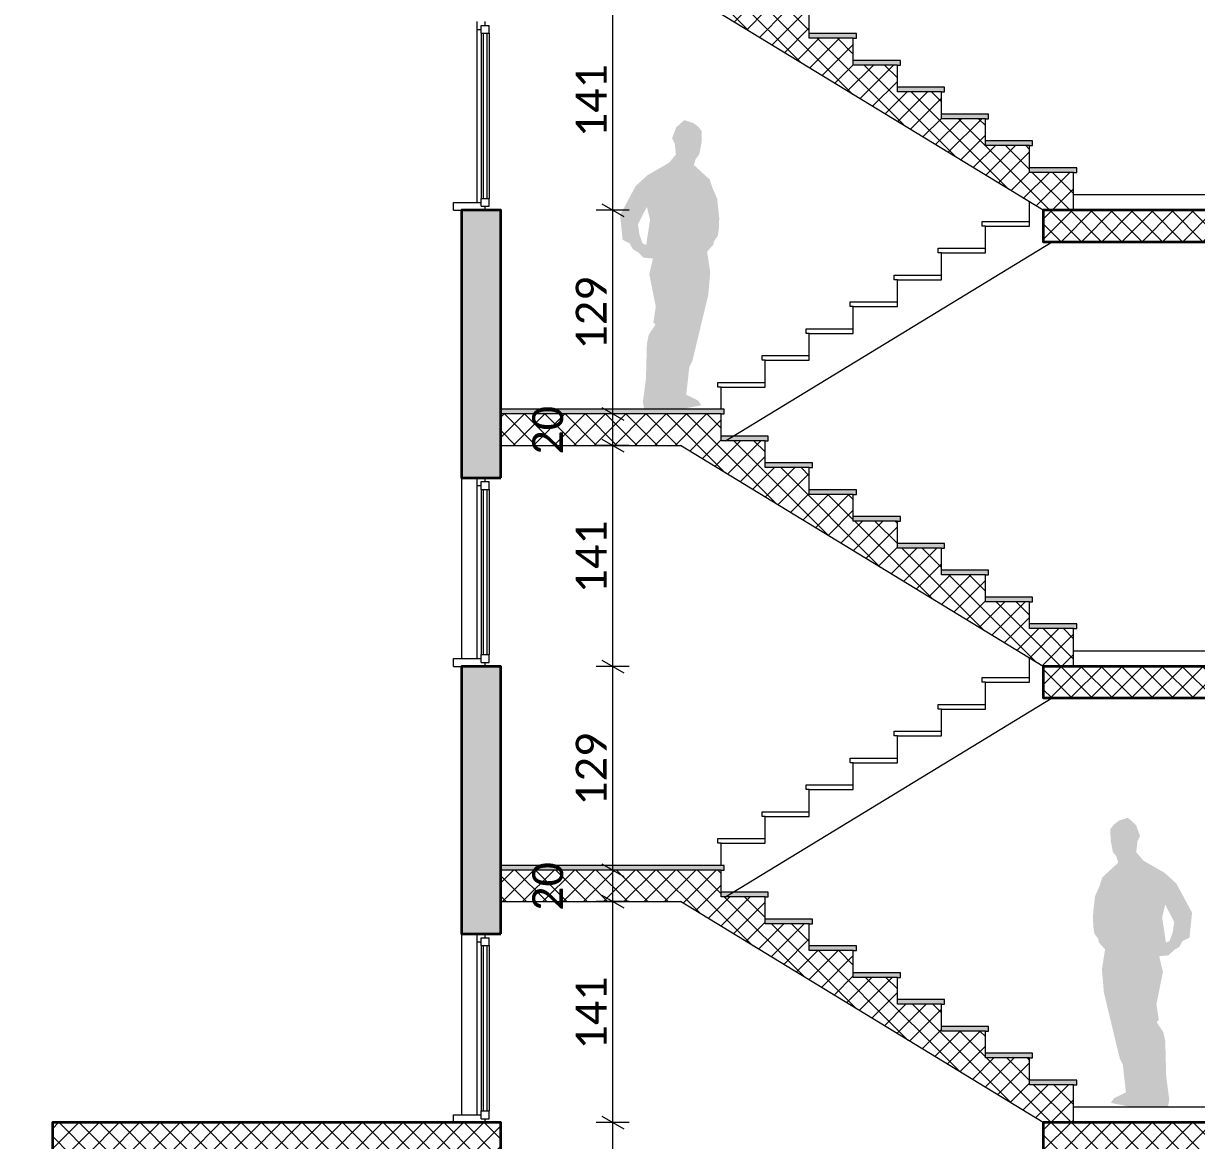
# Model space of a CAD drawing. Header units: millimetres. Extents: x -310 to 171125, y -3027 to 55843.
# Drawn here: x 117401 to 124857, y 11982 to 19083 of the extents above; entities that cross this region are included whole.
import ezdxf

# ---------------------------------------------------------------- set-up
doc = ezdxf.new("R2010")
doc.units = ezdxf.units.MM
doc.header["$MEASUREMENT"] = 0
doc.set_wipeout_variables(frame=1)
doc.linetypes.add('Wipeout_Contour', pattern=[1000, 0, -1000])
doc.layers.add('Dimensioning - General', color=7, linetype='Continuous')
doc.layers.add('Structural - Bearing', color=7, linetype='Continuous')
for name, color, linetype, lineweight, true_color in [('Dimensioning - General_Pen_No__61', 7, 'Continuous', 20, 0x6a6a6a), ('Dimensioning - General_Pen_No__88', 7, 'Continuous', 20, 0xfd4435), ('Structural - Bearing_Pen_No__61', 7, 'Continuous', 20, 0x6a6a6a), ('Structural - Bearing_Pen_No__82', 7, 'Continuous', 20, 0xaaaaaa)]:
    doc.layers.add(name, color=color, linetype=linetype, lineweight=lineweight, true_color=true_color)
for name, color, linetype, lineweight in [('Structural - Bearing_Pen_No__1', 7, 'Continuous', 13), ('Structural - Bearing_Pen_No__101', 252, 'Continuous', 13), ('Structural - Bearing_Pen_No__7', 7, 'Continuous', 35), ('Zhavori_Pen_No__101', 252, 'Continuous', 13)]:
    doc.layers.add(name, color=color, linetype=linetype, lineweight=lineweight)
doc.layers.get('0').off()
doc.styles.add('GENERATED_STYLE_6', font='calibril.ttf')
doc.dimstyles.new('GENERATED_STYLE__1', dxfattribs={"dimtxt": 195.999997, "dimasz": 106.4, "dimexe": 0.18, "dimexo": 0.0625, "dimgap": 0.09, "dimtad": 1, "dimdec": 0, "dimlfac": 0.1, "dimzin": 0, "dimdsep": 46, "dimtxsty": 'GENERATED_STYLE_6', "dimblk": 'ARROWHEAD_2', "dimblk1": 'ARROWHEAD_2', "dimblk2": 'ARROWHEAD_2', "dimcen": 0.09, "dimse1": 1, "dimse2": 1, "dimclrd": 256, "dimclre": 256, "dimclrt": 256, "dimadec": 0, "dimazin": 0, "dimtfac": 1, "dimtdec": 4, "dimtmove": 0, "dimatfit": 3, "dimfxl": 1, "dimtolj": 1, "dimtzin": 0, "dimarcsym": 0})
pattern_1 = [(45, (0, 0), (-64.346715, 64.346715), []), (135, (0, 0), (64.346715, 64.346715), [])]

# ---------------------------------------------------------------- blocks, each defined once
blk = doc.blocks.new('*D15')
at = {"layer": 'Dimensioning - General_Pen_No__61', "color": 251, "linetype": 'Continuous', "lineweight": 20, "true_color": 0x6a6a6a, "transparency": 16777216}
for p, q in [((121146.5, 10265.3), (121146.5, 12095.6)), ((121076.5, 10305.7), (121216.5, 10224.9)), ((121251.5, 10265.3), (121041.5, 10265.3)), ((121146.5, 10065.3), (121146.5, 10265.3)), ((121251.5, 10065.3), (121041.5, 10065.3)), ((121076.5, 10105.7), (121216.5, 10024.9)), ((121146.5, 8295.6), (121146.5, 10065.3))]:
    blk.add_line(p, q, dxfattribs=at)
blk = doc.blocks.new('ARROWHEAD_2')
at = {"color": 0, "linetype": 'Continuous', "lineweight": 0}
for p, q in [((0, 0), (-1, 0)), ((-0.378, -0.655), (0.378, 0.655))]:
    blk.add_line(p, q, dxfattribs=at)
blk = doc.blocks.new('*D16')
at = {"layer": 'Dimensioning - General_Pen_No__61', "color": 251, "linetype": 'Continuous', "lineweight": 20, "true_color": 0x6a6a6a, "transparency": 16777216}
for p, q in [((121251.5, 12095.6), (121041.5, 12095.6)), ((121076.5, 12136), (121216.5, 12055.2)), ((121146.5, 10265.3), (121146.5, 12095.6)), ((121076.5, 10305.7), (121216.5, 10224.9))]:
    blk.add_line(p, q, dxfattribs=at)
at = {"layer": 'Dimensioning - General_Pen_No__88', "color": 20, "lineweight": 20, "true_color": 0xfd4435, "transparency": 16777216, "insert": (121107.3, 10942.1), "char_height": 196, "attachment_point": 7, "rotation": 90, "style": 'GENERATED_STYLE_6'}
blk.add_mtext('\\A1;{\\pql;\\fCalibri Light|b0|i0|c0|p34;183}', dxfattribs=at)
blk = doc.blocks.new('*D17')
at = {"layer": 'Dimensioning - General_Pen_No__61', "color": 251, "linetype": 'Continuous', "lineweight": 20, "true_color": 0x6a6a6a, "transparency": 16777216}
for p, q in [((121251.5, 13500.8), (121041.5, 13500.8)), ((121076.5, 13541.2), (121216.5, 13460.4)), ((121146.5, 12095.6), (121146.5, 13500.8)), ((121251.5, 12095.6), (121041.5, 12095.6)), ((121076.5, 12136), (121216.5, 12055.2))]:
    blk.add_line(p, q, dxfattribs=at)
at = {"layer": 'Dimensioning - General_Pen_No__88', "color": 20, "lineweight": 20, "true_color": 0xfd4435, "transparency": 16777216, "char_height": 196, "attachment_point": 7, "rotation": 90, "style": 'GENERATED_STYLE_6'}
for s, insert in [('\\A1;{\\pql;\\fCalibri Light|b0|i0|c0|p34;20}', (120832.9, 13441.9)), ('\\A1;{\\pql;\\fCalibri Light|b0|i0|c0|p34;141}', (121107.3, 12559.9))]:
    blk.add_mtext(s, dxfattribs=dict(at, insert=insert))
blk = doc.blocks.new('*D18')
at = {"layer": 'Dimensioning - General_Pen_No__61', "color": 251, "linetype": 'Continuous', "lineweight": 20, "true_color": 0x6a6a6a, "transparency": 16777216}
for p, q in [((121076.5, 13741.2), (121216.5, 13660.4)), ((121251.5, 13700.8), (121041.5, 13700.8)), ((121146.5, 13500.8), (121146.5, 13700.8)), ((121251.5, 13500.8), (121041.5, 13500.8)), ((121076.5, 13541.2), (121216.5, 13460.4))]:
    blk.add_line(p, q, dxfattribs=at)
blk = doc.blocks.new('*D19')
at = {"layer": 'Dimensioning - General_Pen_No__61', "color": 251, "linetype": 'Continuous', "lineweight": 20, "true_color": 0x6a6a6a, "transparency": 16777216}
for p, q in [((121146.5, 14995.5), (121146.5, 16400.8)), ((121251.5, 14995.5), (121041.5, 14995.5)), ((121076.5, 15035.9), (121216.5, 14955)), ((121146.5, 13700.8), (121146.5, 14995.5)), ((121076.5, 13741.2), (121216.5, 13660.4)), ((121251.5, 13700.8), (121041.5, 13700.8))]:
    blk.add_line(p, q, dxfattribs=at)
at = {"layer": 'Dimensioning - General_Pen_No__88', "color": 20, "lineweight": 20, "true_color": 0xfd4435, "transparency": 16777216, "insert": (121107.3, 14109.8), "char_height": 196, "attachment_point": 7, "rotation": 90, "style": 'GENERATED_STYLE_6'}
blk.add_mtext('\\A1;{\\pql;\\fCalibri Light|b0|i0|c0|p34;129}', dxfattribs=at)
blk = doc.blocks.new('*D20')
at = {"layer": 'Dimensioning - General_Pen_No__61', "color": 251, "linetype": 'Continuous', "lineweight": 20, "true_color": 0x6a6a6a, "transparency": 16777216}
for p, q in [((121076.5, 16441.2), (121216.5, 16360.4)), ((121251.5, 16400.8), (121041.5, 16400.8)), ((121146.5, 14995.5), (121146.5, 16400.8)), ((121076.5, 15035.9), (121216.5, 14955))]:
    blk.add_line(p, q, dxfattribs=at)
at = {"layer": 'Dimensioning - General_Pen_No__88', "color": 20, "lineweight": 20, "true_color": 0xfd4435, "transparency": 16777216, "char_height": 196, "attachment_point": 7, "rotation": 90, "style": 'GENERATED_STYLE_6'}
for s, insert in [('\\A1;{\\pql;\\fCalibri Light|b0|i0|c0|p34;20}', (120832.9, 16341.9)), ('\\A1;{\\pql;\\fCalibri Light|b0|i0|c0|p34;141}', (121107.3, 15459.8))]:
    blk.add_mtext(s, dxfattribs=dict(at, insert=insert))
blk = doc.blocks.new('*D21')
at = {"layer": 'Dimensioning - General_Pen_No__61', "color": 251, "linetype": 'Continuous', "lineweight": 20, "true_color": 0x6a6a6a, "transparency": 16777216}
for p, q in [((121076.5, 16641.2), (121216.5, 16560.4)), ((121251.5, 16600.8), (121041.5, 16600.8)), ((121146.5, 16400.8), (121146.5, 16600.8)), ((121076.5, 16441.2), (121216.5, 16360.4)), ((121251.5, 16400.8), (121041.5, 16400.8))]:
    blk.add_line(p, q, dxfattribs=at)
blk = doc.blocks.new('*D22')
at = {"layer": 'Dimensioning - General_Pen_No__61', "color": 251, "linetype": 'Continuous', "lineweight": 20, "true_color": 0x6a6a6a, "transparency": 16777216}
for p, q in [((121251.5, 17895.5), (121041.5, 17895.5)), ((121076.5, 17935.9), (121216.5, 17855)), ((121146.5, 16600.8), (121146.5, 17895.5)), ((121076.5, 16641.2), (121216.5, 16560.4)), ((121251.5, 16600.8), (121041.5, 16600.8))]:
    blk.add_line(p, q, dxfattribs=at)
at = {"layer": 'Dimensioning - General_Pen_No__88', "color": 20, "lineweight": 20, "true_color": 0xfd4435, "transparency": 16777216, "insert": (121107.3, 17009.8), "char_height": 196, "attachment_point": 7, "rotation": 90, "style": 'GENERATED_STYLE_6'}
blk.add_mtext('\\A1;{\\pql;\\fCalibri Light|b0|i0|c0|p34;129}', dxfattribs=at)
blk = doc.blocks.new('*D23')
at = {"layer": 'Dimensioning - General_Pen_No__61', "color": 251, "linetype": 'Continuous', "lineweight": 20, "true_color": 0x6a6a6a, "transparency": 16777216}
for p, q in [((121076.5, 19341.2), (121216.5, 19260.4)), ((121251.5, 19300.8), (121041.5, 19300.8)), ((121146.5, 17895.5), (121146.5, 19300.8)), ((121251.5, 17895.5), (121041.5, 17895.5)), ((121076.5, 17935.9), (121216.5, 17855))]:
    blk.add_line(p, q, dxfattribs=at)
at = {"layer": 'Dimensioning - General_Pen_No__88', "color": 20, "lineweight": 20, "true_color": 0xfd4435, "transparency": 16777216, "char_height": 196, "attachment_point": 7, "rotation": 90, "style": 'GENERATED_STYLE_6'}
for s, insert in [('\\A1;{\\pql;\\fCalibri Light|b0|i0|c0|p34;20}', (120832.9, 19241.9)), ('\\A1;{\\pql;\\fCalibri Light|b0|i0|c0|p34;141}', (121107.3, 18359.8))]:
    blk.add_mtext(s, dxfattribs=dict(at, insert=insert))
blk = doc.blocks.new('*D81')
at = {"layer": 'Dimensioning - General_Pen_No__61', "color": 251, "linetype": 'Continuous', "lineweight": 20, "true_color": 0x6a6a6a, "transparency": 16777216}
for p, q in [((134757.9, 14795.6), (134547.9, 14795.6)), ((134582.9, 14836), (134722.9, 14755.2)), ((134652.9, 12095.6), (134652.9, 14795.6)), ((134757.9, 12095.6), (134547.9, 12095.6)), ((134582.9, 12136), (134722.9, 12055.2)), ((134652.9, 12027.1), (134652.9, 12095.6))]:
    blk.add_line(p, q, dxfattribs=at)
at = {"layer": 'Dimensioning - General_Pen_No__88', "color": 20, "lineweight": 20, "true_color": 0xfd4435, "transparency": 16777216, "char_height": 196, "attachment_point": 7, "rotation": 90, "style": 'GENERATED_STYLE_6'}
for s, insert in [('\\A1;{\\pql;\\fCalibri Light|b0|i0|c0|p34;20}', (134613.7, 14437.4)), ('\\A1;{\\pql;\\fCalibri Light|b0|i0|c0|p34;270}', (134613.7, 13207.3))]:
    blk.add_mtext(s, dxfattribs=dict(at, insert=insert))
blk = doc.blocks.new('*D82')
at = {"layer": 'Dimensioning - General_Pen_No__61', "color": 251, "linetype": 'Continuous', "lineweight": 20, "true_color": 0x6a6a6a, "transparency": 16777216}
for p, q in [((134757.9, 14995.6), (134547.9, 14995.6)), ((134582.9, 15036), (134722.9, 14955.2)), ((134652.9, 14795.6), (134652.9, 14995.6)), ((134757.9, 14795.6), (134547.9, 14795.6)), ((134582.9, 14836), (134722.9, 14755.2))]:
    blk.add_line(p, q, dxfattribs=at)
blk = doc.blocks.new('*D83')
at = {"layer": 'Dimensioning - General_Pen_No__61', "color": 251, "linetype": 'Continuous', "lineweight": 20, "true_color": 0x6a6a6a, "transparency": 16777216}
for p, q in [((134757.9, 17695.6), (134547.9, 17695.6)), ((134582.9, 17736), (134722.9, 17655.2)), ((134652.9, 14995.6), (134652.9, 17695.6)), ((134757.9, 14995.6), (134547.9, 14995.6)), ((134582.9, 15036), (134722.9, 14955.2))]:
    blk.add_line(p, q, dxfattribs=at)
at = {"layer": 'Dimensioning - General_Pen_No__88', "color": 20, "lineweight": 20, "true_color": 0xfd4435, "transparency": 16777216, "char_height": 196, "attachment_point": 7, "rotation": 90, "style": 'GENERATED_STYLE_6'}
for s, insert in [('\\A1;{\\pql;\\fCalibri Light|b0|i0|c0|p34;20}', (134613.7, 17337.4)), ('\\A1;{\\pql;\\fCalibri Light|b0|i0|c0|p34;270}', (134613.7, 16107.3))]:
    blk.add_mtext(s, dxfattribs=dict(at, insert=insert))
blk = doc.blocks.new('*D84')
at = {"layer": 'Dimensioning - General_Pen_No__61', "color": 251, "linetype": 'Continuous', "lineweight": 20, "true_color": 0x6a6a6a, "transparency": 16777216}
for p, q in [((134757.9, 17895.6), (134547.9, 17895.6)), ((134582.9, 17936), (134722.9, 17855.2)), ((134652.9, 17695.6), (134652.9, 17895.6)), ((134757.9, 17695.6), (134547.9, 17695.6)), ((134582.9, 17736), (134722.9, 17655.2))]:
    blk.add_line(p, q, dxfattribs=at)
blk = doc.blocks.new('*D85')
at = {"layer": 'Dimensioning - General_Pen_No__61', "color": 251, "linetype": 'Continuous', "lineweight": 20, "true_color": 0x6a6a6a, "transparency": 16777216}
for p, q in [((134757.9, 20595.6), (134547.9, 20595.6)), ((134582.9, 20636), (134722.9, 20555.2)), ((134652.9, 17895.6), (134652.9, 20595.6)), ((134757.9, 17895.6), (134547.9, 17895.6)), ((134582.9, 17936), (134722.9, 17855.2))]:
    blk.add_line(p, q, dxfattribs=at)
at = {"layer": 'Dimensioning - General_Pen_No__88', "color": 20, "lineweight": 20, "true_color": 0xfd4435, "transparency": 16777216, "char_height": 196, "attachment_point": 7, "rotation": 90, "style": 'GENERATED_STYLE_6'}
for s, insert in [('\\A1;{\\pql;\\fCalibri Light|b0|i0|c0|p34;20}', (134613.7, 20237.4)), ('\\A1;{\\pql;\\fCalibri Light|b0|i0|c0|p34;270}', (134613.7, 19007.3))]:
    blk.add_mtext(s, dxfattribs=dict(at, insert=insert))
blk = doc.blocks.new('*D109')
at = {"layer": 'Dimensioning - General_Pen_No__61', "color": 251, "linetype": 'Continuous', "lineweight": 20, "true_color": 0x6a6a6a, "transparency": 16777216}
for p, q in [((134652.9, 12095.6), (134652.9, 12164.1)), ((134757.9, 12095.6), (134547.9, 12095.6)), ((134722.9, 12055.2), (134582.9, 12136)), ((134652.9, 11895.6), (134652.9, 12095.6)), ((134582.9, 11936), (134722.9, 11855.2)), ((134757.9, 11895.6), (134547.9, 11895.6))]:
    blk.add_line(p, q, dxfattribs=at)
at = {"layer": 'Dimensioning - General_Pen_No__88', "color": 20, "lineweight": 20, "true_color": 0xfd4435, "transparency": 16777216, "insert": (134613.7, 12136.1), "char_height": 196, "attachment_point": 7, "rotation": 90, "style": 'GENERATED_STYLE_6'}
blk.add_mtext('\\A1;{\\pql;\\fCalibri Light|b0|i0|c0|p34;20}', dxfattribs=at)
blk = doc.blocks.new('*D123')
at = {"layer": 'Dimensioning - General_Pen_No__61', "color": 251, "linetype": 'Continuous', "lineweight": 20, "true_color": 0x6a6a6a, "transparency": 16777216}
for p, q in [((135307.9, 12095.6), (135097.9, 12095.6)), ((135132.9, 12136), (135272.9, 12055.2)), ((135202.9, 11895.6), (135202.9, 12095.6)), ((135132.9, 11936), (135272.9, 11855.2)), ((135307.9, 11895.6), (135097.9, 11895.6))]:
    blk.add_line(p, q, dxfattribs=at)
blk = doc.blocks.new('*D124')
at = {"layer": 'Dimensioning - General_Pen_No__61', "color": 251, "linetype": 'Continuous', "lineweight": 20, "true_color": 0x6a6a6a, "transparency": 16777216}
for p, q in [((135307.9, 14795.6), (135097.9, 14795.6)), ((135132.9, 14836), (135272.9, 14755.2)), ((135202.9, 12095.6), (135202.9, 14795.6)), ((135307.9, 12095.6), (135097.9, 12095.6)), ((135132.9, 12136), (135272.9, 12055.2))]:
    blk.add_line(p, q, dxfattribs=at)
at = {"layer": 'Dimensioning - General_Pen_No__88', "color": 20, "lineweight": 20, "true_color": 0xfd4435, "transparency": 16777216, "char_height": 196, "attachment_point": 7, "rotation": 90, "style": 'GENERATED_STYLE_6'}
for s, insert in [('\\A1;{\\pql;\\fCalibri Light|b0|i0|c0|p34;20}', (135163.7, 14437.4)), ('\\A1;{\\pql;\\fCalibri Light|b0|i0|c0|p34;270}', (135163.7, 13207.3))]:
    blk.add_mtext(s, dxfattribs=dict(at, insert=insert))
blk = doc.blocks.new('*D125')
at = {"layer": 'Dimensioning - General_Pen_No__61', "color": 251, "linetype": 'Continuous', "lineweight": 20, "true_color": 0x6a6a6a, "transparency": 16777216}
for p, q in [((135307.9, 14995.6), (135097.9, 14995.6)), ((135132.9, 15036), (135272.9, 14955.2)), ((135202.9, 14795.6), (135202.9, 14995.6)), ((135307.9, 14795.6), (135097.9, 14795.6)), ((135132.9, 14836), (135272.9, 14755.2))]:
    blk.add_line(p, q, dxfattribs=at)
blk = doc.blocks.new('*D126')
at = {"layer": 'Dimensioning - General_Pen_No__61', "color": 251, "linetype": 'Continuous', "lineweight": 20, "true_color": 0x6a6a6a, "transparency": 16777216}
for p, q in [((135307.9, 17695.6), (135097.9, 17695.6)), ((135132.9, 17736), (135272.9, 17655.2)), ((135202.9, 14995.6), (135202.9, 17695.6)), ((135307.9, 14995.6), (135097.9, 14995.6)), ((135132.9, 15036), (135272.9, 14955.2))]:
    blk.add_line(p, q, dxfattribs=at)
at = {"layer": 'Dimensioning - General_Pen_No__88', "color": 20, "lineweight": 20, "true_color": 0xfd4435, "transparency": 16777216, "char_height": 196, "attachment_point": 7, "rotation": 90, "style": 'GENERATED_STYLE_6'}
for s, insert in [('\\A1;{\\pql;\\fCalibri Light|b0|i0|c0|p34;20}', (135163.7, 17337.4)), ('\\A1;{\\pql;\\fCalibri Light|b0|i0|c0|p34;270}', (135163.7, 16107.3))]:
    blk.add_mtext(s, dxfattribs=dict(at, insert=insert))
blk = doc.blocks.new('*D127')
at = {"layer": 'Dimensioning - General_Pen_No__61', "color": 251, "linetype": 'Continuous', "lineweight": 20, "true_color": 0x6a6a6a, "transparency": 16777216}
for p, q in [((135307.9, 17895.6), (135097.9, 17895.6)), ((135132.9, 17936), (135272.9, 17855.2)), ((135202.9, 17695.6), (135202.9, 17895.6)), ((135307.9, 17695.6), (135097.9, 17695.6)), ((135132.9, 17736), (135272.9, 17655.2))]:
    blk.add_line(p, q, dxfattribs=at)
blk = doc.blocks.new('*D128')
at = {"layer": 'Dimensioning - General_Pen_No__61', "color": 251, "linetype": 'Continuous', "lineweight": 20, "true_color": 0x6a6a6a, "transparency": 16777216}
for p, q in [((135307.9, 20595.6), (135097.9, 20595.6)), ((135132.9, 20636), (135272.9, 20555.2)), ((135202.9, 17895.6), (135202.9, 20595.6)), ((135307.9, 17895.6), (135097.9, 17895.6)), ((135132.9, 17936), (135272.9, 17855.2))]:
    blk.add_line(p, q, dxfattribs=at)
at = {"layer": 'Dimensioning - General_Pen_No__88', "color": 20, "lineweight": 20, "true_color": 0xfd4435, "transparency": 16777216, "char_height": 196, "attachment_point": 7, "rotation": 90, "style": 'GENERATED_STYLE_6'}
for s, insert in [('\\A1;{\\pql;\\fCalibri Light|b0|i0|c0|p34;20}', (135163.7, 20237.4)), ('\\A1;{\\pql;\\fCalibri Light|b0|i0|c0|p34;270}', (135163.7, 19007.3))]:
    blk.add_mtext(s, dxfattribs=dict(at, insert=insert))
blk = doc.blocks.new('*D153')
at = {"layer": 'Dimensioning - General_Pen_No__61', "color": 251, "linetype": 'Continuous', "lineweight": 20, "true_color": 0x6a6a6a, "transparency": 16777216}
for p, q in [((135857.9, 12095.6), (135647.9, 12095.6)), ((135682.9, 12136), (135822.9, 12055.2)), ((135752.9, 8295.6), (135752.9, 12095.6)), ((135857.9, 8295.6), (135647.9, 8295.6)), ((135682.9, 8336), (135822.9, 8255.2))]:
    blk.add_line(p, q, dxfattribs=at)
at = {"layer": 'Dimensioning - General_Pen_No__88', "color": 20, "lineweight": 20, "true_color": 0xfd4435, "transparency": 16777216, "insert": (135713.7, 9957.3), "char_height": 196, "attachment_point": 7, "rotation": 90, "style": 'GENERATED_STYLE_6'}
blk.add_mtext('\\A1;{\\pql;\\fCalibri Light|b0|i0|c0|p34;380}', dxfattribs=at)
blk = doc.blocks.new('*D154')
at = {"layer": 'Dimensioning - General_Pen_No__61', "color": 251, "linetype": 'Continuous', "lineweight": 20, "true_color": 0x6a6a6a, "transparency": 16777216}
for p, q in [((135857.9, 14995.6), (135647.9, 14995.6)), ((135682.9, 15036), (135822.9, 14955.2)), ((135752.9, 12095.6), (135752.9, 14995.6)), ((135857.9, 12095.6), (135647.9, 12095.6)), ((135682.9, 12136), (135822.9, 12055.2))]:
    blk.add_line(p, q, dxfattribs=at)
at = {"layer": 'Dimensioning - General_Pen_No__88', "color": 20, "lineweight": 20, "true_color": 0xfd4435, "transparency": 16777216, "insert": (135713.7, 13307.3), "char_height": 196, "attachment_point": 7, "rotation": 90, "style": 'GENERATED_STYLE_6'}
blk.add_mtext('\\A1;{\\pql;\\fCalibri Light|b0|i0|c0|p34;290}', dxfattribs=at)
blk = doc.blocks.new('*D155')
at = {"layer": 'Dimensioning - General_Pen_No__61', "color": 251, "linetype": 'Continuous', "lineweight": 20, "true_color": 0x6a6a6a, "transparency": 16777216}
for p, q in [((135857.9, 17895.6), (135647.9, 17895.6)), ((135682.9, 17936), (135822.9, 17855.2)), ((135752.9, 14995.6), (135752.9, 17895.6)), ((135857.9, 14995.6), (135647.9, 14995.6)), ((135682.9, 15036), (135822.9, 14955.2))]:
    blk.add_line(p, q, dxfattribs=at)
at = {"layer": 'Dimensioning - General_Pen_No__88', "color": 20, "lineweight": 20, "true_color": 0xfd4435, "transparency": 16777216, "insert": (135713.7, 16207.3), "char_height": 196, "attachment_point": 7, "rotation": 90, "style": 'GENERATED_STYLE_6'}
blk.add_mtext('\\A1;{\\pql;\\fCalibri Light|b0|i0|c0|p34;290}', dxfattribs=at)
blk = doc.blocks.new('*D156')
at = {"layer": 'Dimensioning - General_Pen_No__61', "color": 251, "linetype": 'Continuous', "lineweight": 20, "true_color": 0x6a6a6a, "transparency": 16777216}
for p, q in [((135682.9, 20836), (135822.9, 20755.2)), ((135857.9, 20795.6), (135647.9, 20795.6)), ((135752.9, 17895.6), (135752.9, 20795.6)), ((135857.9, 17895.6), (135647.9, 17895.6)), ((135682.9, 17936), (135822.9, 17855.2))]:
    blk.add_line(p, q, dxfattribs=at)
at = {"layer": 'Dimensioning - General_Pen_No__88', "color": 20, "lineweight": 20, "true_color": 0xfd4435, "transparency": 16777216, "insert": (135713.7, 19107.3), "char_height": 196, "attachment_point": 7, "rotation": 90, "style": 'GENERATED_STYLE_6'}
blk.add_mtext('\\A1;{\\pql;\\fCalibri Light|b0|i0|c0|p34;290}', dxfattribs=at)

msp = doc.modelspace()

# ---------------------------------------------------------------- hatches: boundary and pattern name
at = {"layer": 'Structural - Bearing_Pen_No__1', "linetype": 'Continuous', "lineweight": 13}
h = msp.add_hatch(dxfattribs=at)
h.set_pattern_fill('CONCRETE_BLOCK', style=0, pattern_type=2)
h.set_pattern_definition(pattern_1)
h.paths.add_polyline_path([(124075.2, 17895.5), (124075.2, 18136.2), (123795.2, 18136.2), (123795.2, 18306.8), (123515.2, 18306.8), (123515.2, 18477.3), (123235.2, 18477.3), (123235.2, 18647.9), (122955.2, 18647.9), (122955.2, 18818.5), (122675.2, 18818.5), (122675.2, 18989.1), (122395.2, 18989.1), (122395.2, 19159.7), (122115.2, 19159.7), (122115.2, 19330.2), (121835.2, 19330.2), (121835.2, 19500.8), (120435.2, 19500.8), (120435.2, 19300.8), (121576, 19300.8), (123882.8, 17895.5)])
h = msp.add_hatch(dxfattribs=at)
h.set_pattern_fill('CONCRETE_BLOCK', style=0, pattern_type=2)
h.set_pattern_definition(pattern_1)
h.paths.add_polyline_path([(139085.2, 17695.6), (139085.2, 17895.6), (123882.8, 17895.6), (123882.8, 17695.6)])
h = msp.add_hatch(dxfattribs=at)
h.set_pattern_fill('CONCRETE_BLOCK', style=0, pattern_type=2)
h.set_pattern_definition(pattern_1)
h.paths.add_polyline_path([(124075.2, 14995.5), (124075.2, 15236.2), (123795.2, 15236.2), (123795.2, 15406.8), (123515.2, 15406.8), (123515.2, 15577.3), (123235.2, 15577.3), (123235.2, 15747.9), (122955.2, 15747.9), (122955.2, 15918.5), (122675.2, 15918.5), (122675.2, 16089.1), (122395.2, 16089.1), (122395.2, 16259.7), (122115.2, 16259.7), (122115.2, 16430.2), (121835.2, 16430.2), (121835.2, 16600.8), (120435.2, 16600.8), (120435.2, 16400.8), (121576, 16400.8), (123882.8, 14995.5)])
h = msp.add_hatch(dxfattribs=at)
h.set_pattern_fill('CONCRETE_BLOCK', style=0, pattern_type=2)
h.set_pattern_definition(pattern_1)
h.paths.add_polyline_path([(139085.2, 14795.6), (139085.2, 14995.6), (123882.8, 14995.6), (123882.8, 14795.6)])
h = msp.add_hatch(dxfattribs=at)
h.set_pattern_fill('CONCRETE_BLOCK', style=0, pattern_type=2)
h.set_pattern_definition(pattern_1)
h.paths.add_polyline_path([(124075.2, 12095.5), (124075.2, 12336.2), (123795.2, 12336.2), (123795.2, 12506.8), (123515.2, 12506.8), (123515.2, 12677.3), (123235.2, 12677.3), (123235.2, 12847.9), (122955.2, 12847.9), (122955.2, 13018.5), (122675.2, 13018.5), (122675.2, 13189.1), (122395.2, 13189.1), (122395.2, 13359.7), (122115.2, 13359.7), (122115.2, 13530.2), (121835.2, 13530.2), (121835.2, 13700.8), (120435.2, 13700.8), (120435.2, 13500.8), (121576, 13500.8), (123882.8, 12095.5)])
h = msp.add_hatch(dxfattribs=at)
h.set_pattern_fill('CONCRETE_BLOCK', style=0, pattern_type=2)
h.set_pattern_definition(pattern_1)
h.paths.add_polyline_path([(117585.2, 11895.6), (120435.2, 11895.6), (120435.2, 12095.6), (117585.2, 12095.6)])
h = msp.add_hatch(dxfattribs=at)
h.set_pattern_fill('CONCRETE_BLOCK', style=0, pattern_type=2)
h.set_pattern_definition(pattern_1)
h.paths.add_polyline_path([(139085.2, 11895.6), (139085.2, 12095.6), (123882.8, 12095.6), (123882.8, 11895.6)])
at = {"layer": 'Structural - Bearing_Pen_No__101', "linetype": 'Continuous', "lineweight": 13}
for points in [[(122695.2, 19019.1), (122395.2, 19019.1), (122395.2, 18989.1), (122675.2, 18989.1), (122695.2, 18989.1)], [(122975.2, 18848.5), (122675.2, 18848.5), (122675.2, 18818.5), (122955.2, 18818.5), (122975.2, 18818.5)], [(123255.2, 18677.9), (122955.2, 18677.9), (122955.2, 18647.9), (123235.2, 18647.9), (123255.2, 18647.9)], [(123535.2, 18507.3), (123235.2, 18507.3), (123235.2, 18477.3), (123515.2, 18477.3), (123535.2, 18477.3)], [(123815.2, 18336.8), (123515.2, 18336.8), (123515.2, 18306.8), (123795.2, 18306.8), (123815.2, 18306.8)], [(124095.2, 18166.2), (123795.2, 18166.2), (123795.2, 18136.2), (124075.2, 18136.2), (124095.2, 18136.2)], [(120435.2, 16195.6), (120435.2, 17895.6), (120185.2, 17895.6), (120185.2, 16195.6)], [(121855.2, 16630.8), (120435.2, 16630.8), (120435.2, 16600.8), (121835.2, 16600.8), (121855.2, 16600.8)], [(122135.2, 16460.2), (121835.2, 16460.2), (121835.2, 16430.2), (122115.2, 16430.2), (122135.2, 16430.2)], [(122415.2, 16289.7), (122115.2, 16289.7), (122115.2, 16259.7), (122395.2, 16259.7), (122415.2, 16259.7)], [(122695.2, 16119.1), (122395.2, 16119.1), (122395.2, 16089.1), (122675.2, 16089.1), (122695.2, 16089.1)], [(122975.2, 15948.5), (122675.2, 15948.5), (122675.2, 15918.5), (122955.2, 15918.5), (122975.2, 15918.5)], [(123255.2, 15777.9), (122955.2, 15777.9), (122955.2, 15747.9), (123235.2, 15747.9), (123255.2, 15747.9)], [(123535.2, 15607.3), (123235.2, 15607.3), (123235.2, 15577.3), (123515.2, 15577.3), (123535.2, 15577.3)], [(123815.2, 15436.8), (123515.2, 15436.8), (123515.2, 15406.8), (123795.2, 15406.8), (123815.2, 15406.8)], [(124095.2, 15266.2), (123795.2, 15266.2), (123795.2, 15236.2), (124075.2, 15236.2), (124095.2, 15236.2)], [(120435.2, 13295.6), (120435.2, 14995.6), (120185.2, 14995.6), (120185.2, 13295.6)], [(121855.2, 13730.8), (120435.2, 13730.8), (120435.2, 13700.8), (121835.2, 13700.8), (121855.2, 13700.8)], [(122135.2, 13560.2), (121835.2, 13560.2), (121835.2, 13530.2), (122115.2, 13530.2), (122135.2, 13530.2)], [(122415.2, 13389.7), (122115.2, 13389.7), (122115.2, 13359.7), (122395.2, 13359.7), (122415.2, 13359.7)], [(122695.2, 13219.1), (122395.2, 13219.1), (122395.2, 13189.1), (122675.2, 13189.1), (122695.2, 13189.1)], [(122975.2, 13048.5), (122675.2, 13048.5), (122675.2, 13018.5), (122955.2, 13018.5), (122975.2, 13018.5)], [(123255.2, 12877.9), (122955.2, 12877.9), (122955.2, 12847.9), (123235.2, 12847.9), (123255.2, 12847.9)], [(123535.2, 12707.3), (123235.2, 12707.3), (123235.2, 12677.3), (123515.2, 12677.3), (123535.2, 12677.3)], [(123815.2, 12536.8), (123515.2, 12536.8), (123515.2, 12506.8), (123795.2, 12506.8), (123815.2, 12506.8)], [(124095.2, 12366.2), (123795.2, 12366.2), (123795.2, 12336.2), (124075.2, 12336.2), (124095.2, 12336.2)]]:
    msp.add_hatch(color=252, dxfattribs=at).paths.add_polyline_path(points)
at = {"layer": 'Zhavori_Pen_No__101', "linetype": 'Continuous', "lineweight": 13}
h = msp.add_hatch(color=252, dxfattribs=at)
h.paths.add_polyline_path([(121753.6, 17357.8), (121652.2, 16936.7), (121633.1, 16898.5), (121613.6, 16722.9), (121689.7, 16685.7), (121709.1, 16656), (121580.2, 16630.8), (121460.9, 16633.8), (121396.3, 16630.8), (121346, 16630.8), (121338.1, 16678.6), (121357.4, 16823.2), (121363.6, 17048.9), (121375.9, 17105.8), (121417.8, 17168.5), (121404.7, 17182.9), (121419.7, 17282.7), (121378.5, 17489.1), (121401.9, 17588.6), (121342.9, 17594.2), (121305.8, 17629.1), (121274.6, 17647.6), (121253, 17685.9), (121209.2, 17707.5), (121193.2, 17864.8), (121292.1, 18049.7), (121367.4, 18118.7), (121503.1, 18196.6), (121548, 18249.7), (121540.5, 18319.4), (121523.5, 18353.7), (121550.1, 18423.3), (121597.8, 18466), (121605.6, 18467.2), (121656.9, 18450.8), (121689.5, 18426.4), (121712.6, 18397.4), (121711, 18327.9), (121696.5, 18251.2), (121673.7, 18221.9), (121662.5, 18183.1), (121763.2, 18090.4), (121779.7, 18038.5), (121810.6, 17967.5), (121823.2, 17846.1), (121820.9, 17778), (121814.2, 17732.3), (121789.2, 17698.7), (121786, 17677.7), (121746.1, 17631.9), (121766, 17503.3)])
h.paths.add_polyline_path([(121383.3, 17834.1), (121359.1, 17675.3), (121335.8, 17685.3), (121315.8, 17742.2), (121306.9, 17805.3), (121363.3, 17917.7)], flags=0)
h = msp.add_hatch(color=252, dxfattribs=at)
h.paths.add_polyline_path([(124267.8, 12922.6), (124369.2, 12501.4), (124388.3, 12463.3), (124407.8, 12287.7), (124331.7, 12250.5), (124312.3, 12220.8), (124441.2, 12195.6), (124560.5, 12198.6), (124625.1, 12195.6), (124675.5, 12195.6), (124683.3, 12243.4), (124664, 12388), (124657.8, 12613.7), (124645.5, 12670.6), (124603.6, 12733.3), (124616.7, 12747.7), (124601.7, 12847.5), (124642.9, 13053.9), (124619.5, 13153.4), (124678.5, 13159), (124715.6, 13193.9), (124746.8, 13212.3), (124768.4, 13250.6), (124812.2, 13272.3), (124828.2, 13429.6), (124729.3, 13614.5), (124654, 13683.4), (124518.3, 13761.4), (124473.4, 13814.5), (124480.9, 13884.2), (124497.9, 13918.5), (124471.3, 13988.1), (124423.6, 14030.8), (124415.8, 14032), (124364.5, 14015.6), (124331.9, 13991.2), (124308.8, 13962.2), (124310.4, 13892.7), (124324.9, 13816), (124347.7, 13786.7), (124358.9, 13747.9), (124258.2, 13655.2), (124241.7, 13603.3), (124210.8, 13532.3), (124198.3, 13410.9), (124200.5, 13342.8), (124207.2, 13297.1), (124232.2, 13263.4), (124235.4, 13242.5), (124275.3, 13196.7), (124255.4, 13068.1)])
h.paths.add_polyline_path([(124638.1, 13398.9), (124662.3, 13240.1), (124685.6, 13250.1), (124705.6, 13307), (124714.5, 13370.1), (124658.1, 13482.5)], flags=0)

# ---------------------------------------------------------------- linework, layer by layer
at = {"layer": 'Structural - Bearing_Pen_No__1', "color": 7, "linetype": 'Continuous', "lineweight": 13}
for p, q in [((120135.2, 17895.6), (120135.2, 17945.6)), ((120135.2, 17895.6), (120285.2, 17895.6)), ((120185.2, 17895.6), (120435.2, 17895.6)), ((120185.2, 16195.6), (120185.2, 17895.6)), ((120285.2, 17895.6), (120335.2, 17895.6)), ((120435.2, 16530.9), (120435.2, 17895.6)), ((124335.2, 17895.6), (128485.2, 17895.6)), ((124335.2, 17695.6), (139085.2, 17695.6)), ((120435.2, 16195.6), (120435.2, 16330.9)), ((120185.2, 16195.6), (120435.2, 16195.6)), ((120285.2, 16195.6), (120335.2, 16195.6)), ((120135.2, 14995.6), (120135.2, 15045.6)), ((120135.2, 14995.6), (120285.2, 14995.6)), ((120185.2, 14995.6), (120435.2, 14995.6)), ((120185.2, 13295.6), (120185.2, 14995.6)), ((120285.2, 14995.6), (120335.2, 14995.6)), ((120435.2, 13630.9), (120435.2, 14995.6)), ((124335.2, 14995.6), (128485.2, 14995.6)), ((124335.2, 14795.6), (139085.2, 14795.6)), ((120435.2, 13295.6), (120435.2, 13430.9)), ((120185.2, 13295.6), (120435.2, 13295.6)), ((120285.2, 13295.6), (120335.2, 13295.6)), ((117585.2, 12095.6), (120435.2, 12095.6)), ((117585.2, 11895.6), (117585.2, 12095.6)), ((120135.2, 12095.6), (120135.2, 12145.6)), ((120135.2, 12095.6), (120285.2, 12095.6)), ((120285.2, 12095.6), (120335.2, 12095.6)), ((120435.2, 11895.6), (120435.2, 12095.6))]:
    msp.add_line(p, q, dxfattribs=at)
for points in [[(124075.2, 17895.5), (124075.2, 18136.2), (123795.2, 18136.2), (123795.2, 18306.8), (123515.2, 18306.8), (123515.2, 18477.3), (123235.2, 18477.3), (123235.2, 18647.9), (122955.2, 18647.9), (122955.2, 18818.5), (122675.2, 18818.5), (122675.2, 18989.1), (122395.2, 18989.1), (122395.2, 19159.7), (122115.2, 19159.7), (122115.2, 19330.2), (121835.2, 19330.2), (121835.2, 19500.8), (120435.2, 19500.8), (120435.2, 19300.8)], [(123882.8, 17895.5), (121576, 19300.8)], [(122675.2, 18989.1), (122695.2, 18989.1), (122695.2, 19019.1), (122395.2, 19019.1)], [(122955.2, 18818.5), (122975.2, 18818.5), (122975.2, 18848.5), (122675.2, 18848.5)], [(123235.2, 18647.9), (123255.2, 18647.9), (123255.2, 18677.9), (122955.2, 18677.9)], [(123515.2, 18477.3), (123535.2, 18477.3), (123535.2, 18507.3), (123235.2, 18507.3)], [(123795.2, 18306.8), (123815.2, 18306.8), (123815.2, 18336.8), (123515.2, 18336.8)], [(124075.2, 18136.2), (124095.2, 18136.2), (124095.2, 18166.2), (123795.2, 18166.2)], [(121835.2, 16600.8), (121855.2, 16600.8), (121855.2, 16630.8), (120435.2, 16630.8)], [(124075.2, 14995.5), (124075.2, 15236.2), (123795.2, 15236.2), (123795.2, 15406.8), (123515.2, 15406.8), (123515.2, 15577.3), (123235.2, 15577.3), (123235.2, 15747.9), (122955.2, 15747.9), (122955.2, 15918.5), (122675.2, 15918.5), (122675.2, 16089.1), (122395.2, 16089.1), (122395.2, 16259.7), (122115.2, 16259.7), (122115.2, 16430.2), (121835.2, 16430.2), (121835.2, 16600.8), (120435.2, 16600.8), (120435.2, 16400.8)], [(122115.2, 16430.2), (122135.2, 16430.2), (122135.2, 16460.2), (121835.2, 16460.2)], [(120435.2, 16400.8), (121576, 16400.8)], [(123882.8, 14995.5), (121576, 16400.8)], [(122395.2, 16259.7), (122415.2, 16259.7), (122415.2, 16289.7), (122115.2, 16289.7)], [(122675.2, 16089.1), (122695.2, 16089.1), (122695.2, 16119.1), (122395.2, 16119.1)], [(122955.2, 15918.5), (122975.2, 15918.5), (122975.2, 15948.5), (122675.2, 15948.5)], [(123235.2, 15747.9), (123255.2, 15747.9), (123255.2, 15777.9), (122955.2, 15777.9)], [(123515.2, 15577.3), (123535.2, 15577.3), (123535.2, 15607.3), (123235.2, 15607.3)], [(123795.2, 15406.8), (123815.2, 15406.8), (123815.2, 15436.8), (123515.2, 15436.8)], [(124075.2, 15236.2), (124095.2, 15236.2), (124095.2, 15266.2), (123795.2, 15266.2)], [(121835.2, 13700.8), (121855.2, 13700.8), (121855.2, 13730.8), (120435.2, 13730.8)], [(124075.2, 12095.5), (124075.2, 12336.2), (123795.2, 12336.2), (123795.2, 12506.8), (123515.2, 12506.8), (123515.2, 12677.3), (123235.2, 12677.3), (123235.2, 12847.9), (122955.2, 12847.9), (122955.2, 13018.5), (122675.2, 13018.5), (122675.2, 13189.1), (122395.2, 13189.1), (122395.2, 13359.7), (122115.2, 13359.7), (122115.2, 13530.2), (121835.2, 13530.2), (121835.2, 13700.8), (120435.2, 13700.8), (120435.2, 13500.8)], [(120435.2, 13500.8), (121576, 13500.8)], [(123882.8, 12095.5), (121576, 13500.8)], [(122115.2, 13530.2), (122135.2, 13530.2), (122135.2, 13560.2), (121835.2, 13560.2)], [(122395.2, 13359.7), (122415.2, 13359.7), (122415.2, 13389.7), (122115.2, 13389.7)], [(122675.2, 13189.1), (122695.2, 13189.1), (122695.2, 13219.1), (122395.2, 13219.1)], [(122955.2, 13018.5), (122975.2, 13018.5), (122975.2, 13048.5), (122675.2, 13048.5)], [(123235.2, 12847.9), (123255.2, 12847.9), (123255.2, 12877.9), (122955.2, 12877.9)], [(123515.2, 12677.3), (123535.2, 12677.3), (123535.2, 12707.3), (123235.2, 12707.3)], [(123795.2, 12506.8), (123815.2, 12506.8), (123815.2, 12536.8), (123515.2, 12536.8)], [(124075.2, 12336.2), (124095.2, 12336.2), (124095.2, 12366.2), (123795.2, 12366.2)]]:
    msp.add_lwpolyline(points, dxfattribs=at)
at = {"layer": 'Structural - Bearing_Pen_No__61', "color": 251, "linetype": 'Continuous', "lineweight": 20, "true_color": 0x6a6a6a}
for points in [[(124075.2, 17995.6), (128485.2, 17995.6)], [(121835.2, 16630.8), (121835.2, 16771.4), (122115.2, 16771.4), (122115.2, 16942), (122395.2, 16942), (122395.2, 17112.6), (122675.2, 17112.6), (122675.2, 17283.1), (122955.2, 17283.1), (122955.2, 17453.7), (123235.2, 17453.7), (123235.2, 17624.3), (123515.2, 17624.3), (123515.2, 17794.9), (123795.2, 17794.9), (123795.2, 17948.8)], [(123515.2, 17794.9), (123495.2, 17794.9), (123495.2, 17824.9), (123795.2, 17824.9)], [(121862.7, 16430.2), (123939.5, 17695.5)], [(123235.2, 17624.3), (123215.2, 17624.3), (123215.2, 17654.3), (123515.2, 17654.3)], [(122955.2, 17453.7), (122935.2, 17453.7), (122935.2, 17483.7), (123235.2, 17483.7)], [(122675.2, 17283.1), (122655.2, 17283.1), (122655.2, 17313.1), (122955.2, 17313.1)], [(122395.2, 17112.6), (122375.2, 17112.6), (122375.2, 17142.6), (122675.2, 17142.6)], [(122115.2, 16942), (122095.2, 16942), (122095.2, 16972), (122395.2, 16972)], [(121835.2, 16771.4), (121815.2, 16771.4), (121815.2, 16801.4), (122115.2, 16801.4)], [(124075.2, 15095.6), (128485.2, 15095.6)], [(121835.2, 13730.8), (121835.2, 13871.4), (122115.2, 13871.4), (122115.2, 14042), (122395.2, 14042), (122395.2, 14212.6), (122675.2, 14212.6), (122675.2, 14383.1), (122955.2, 14383.1), (122955.2, 14553.7), (123235.2, 14553.7), (123235.2, 14724.3), (123515.2, 14724.3), (123515.2, 14894.9), (123795.2, 14894.9), (123795.2, 15048.8)], [(123515.2, 14894.9), (123495.2, 14894.9), (123495.2, 14924.9), (123795.2, 14924.9)], [(121862.7, 13530.2), (123939.5, 14795.5)], [(123235.2, 14724.3), (123215.2, 14724.3), (123215.2, 14754.3), (123515.2, 14754.3)], [(122955.2, 14553.7), (122935.2, 14553.7), (122935.2, 14583.7), (123235.2, 14583.7)], [(122675.2, 14383.1), (122655.2, 14383.1), (122655.2, 14413.1), (122955.2, 14413.1)], [(122395.2, 14212.6), (122375.2, 14212.6), (122375.2, 14242.6), (122675.2, 14242.6)], [(122115.2, 14042), (122095.2, 14042), (122095.2, 14072), (122395.2, 14072)], [(121835.2, 13871.4), (121815.2, 13871.4), (121815.2, 13901.4), (122115.2, 13901.4)], [(124075.2, 12195.6), (128485.2, 12195.6)]]:
    msp.add_lwpolyline(points, dxfattribs=at)
at = {"layer": 'Structural - Bearing_Pen_No__7', "color": 7, "linetype": 'Continuous', "lineweight": 35, "flags": 128}
for points in [[(120435.2, 16195.6), (120435.2, 17895.6), (120185.2, 17895.6), (120185.2, 16195.6)], [(139085.2, 17695.6), (139085.2, 17895.6), (123882.8, 17895.6), (123882.8, 17695.6)], [(120435.2, 13295.6), (120435.2, 14995.6), (120185.2, 14995.6), (120185.2, 13295.6)], [(139085.2, 14795.6), (139085.2, 14995.6), (123882.8, 14995.6), (123882.8, 14795.6)], [(117585.2, 11895.6), (120435.2, 11895.6), (120435.2, 12095.6), (117585.2, 12095.6)], [(139085.2, 11895.6), (139085.2, 12095.6), (123882.8, 12095.6), (123882.8, 11895.6)]]:
    msp.add_lwpolyline(points, close=True, dxfattribs=at)
at = {"layer": 'Structural - Bearing_Pen_No__82', "color": 253, "linetype": 'Continuous', "lineweight": 20, "true_color": 0xaaaaaa}
for p, q in [((120185.2, 16195.6), (120185.2, 15045.6)), ((120185.2, 13295.6), (120185.2, 12145.6))]:
    msp.add_line(p, q, dxfattribs=at)

# ---------------------------------------------------------------- dimensions: what is measured, and where the dimension line sits
at = {"layer": 'Dimensioning - General', "color": 251, "linetype": 'Continuous', "lineweight": 20, "true_color": 0x6a6a6a}
for base, p1, p2, picture, middle in [((121146.5, 19300.8), (123882.8, 17895.5), (121209.1, 19300.8), '*D23', (121009.3, 18583.9)), ((121146.5, 17895.5), (121102.8, 16600.8), (123882.8, 17895.5), '*D22', (121009.3, 17233.9)), ((121146.5, 16400.8), (123882.8, 14995.5), (120831.7, 16400.8), '*D20', (121009.3, 15683.9)), ((121146.5, 16600.8), (120831.7, 16400.8), (121102.8, 16600.8), '*D21', (120734.9, 16491.4)), ((121146.5, 14995.5), (120871.8, 13700.8), (123882.8, 14995.5), '*D19', (121009.3, 14333.9)), ((121146.5, 13500.8), (120435.2, 12095.6), (120852.9, 13500.8), '*D17', (121009.3, 12784)), ((121146.5, 13700.8), (120852.9, 13500.8), (120871.8, 13700.8), '*D18', (120734.9, 13591.4)), ((121146.5, 12095.6), (120806.1, 10265.3), (120435.2, 12095.6), '*D16', (121009.3, 11166.2)), ((121146.5, 10265.3), (120829.8, 10065.3), (120806.1, 10265.3), '*D15', (121009.3, 9856.5))]:
    dim = msp.add_linear_dim(base=base, p1=p1, p2=p2, angle=90, dimstyle='GENERATED_STYLE__1', dxfattribs=at)
    dim.commit()
    dim.dimension.update_dxf_attribs({"geometry": picture, "text_midpoint": middle, "dimtype": 160, "text_rotation": 90})

# ---------------------------------------------------------------- wipeouts: each hides what was drawn before it
at = {"color": 254, "linetype": 'Wipeout_Contour', "lineweight": 0, "ltscale": 486849.814225}
msp.add_wipeout([(120310.2, 19045.6), (120285.2, 19045.6), (120285.2, 17945.6), (120310.2, 17945.6)], dxfattribs=at).dxf.layer = 'Structural - Bearing'
at = {"color": 254, "linetype": 'Wipeout_Contour', "lineweight": 0, "ltscale": 485222.569017}
msp.add_wipeout([(120310.2, 16145.6), (120285.2, 16145.6), (120285.2, 15045.6), (120310.2, 15045.6)], dxfattribs=at).dxf.layer = 'Structural - Bearing'
at = {"color": 254, "linetype": 'Wipeout_Contour', "lineweight": 0, "ltscale": 483868.015355}
msp.add_wipeout([(120310.2, 13245.6), (120285.2, 13245.6), (120285.2, 12145.6), (120310.2, 12145.6)], dxfattribs=at).dxf.layer = 'Structural - Bearing'

# ---------------------------------------------------------------- next in the draw order: linework, layer by layer
at = {"layer": 'Structural - Bearing_Pen_No__1', "color": 7, "linetype": 'Continuous', "lineweight": 13}
for p, q in [((120335.2, 19070.6), (120335.2, 19095.6)), ((120310.2, 19070.6), (120360.2, 19070.6)), ((120310.2, 19070.6), (120335.2, 19070.6)), ((120310.2, 17920.6), (120360.2, 17920.6)), ((120310.2, 17920.6), (120335.2, 17920.6)), ((120335.2, 17895.6), (120335.2, 17920.6)), ((120335.2, 16170.6), (120335.2, 16195.6)), ((120310.2, 16170.6), (120360.2, 16170.6)), ((120310.2, 16170.6), (120335.2, 16170.6)), ((120310.2, 15020.6), (120360.2, 15020.6)), ((120310.2, 15020.6), (120335.2, 15020.6)), ((120335.2, 14995.6), (120335.2, 15020.6)), ((120335.2, 13270.6), (120335.2, 13295.6)), ((120310.2, 13270.6), (120360.2, 13270.6)), ((120310.2, 13270.6), (120335.2, 13270.6)), ((120310.2, 12120.6), (120360.2, 12120.6)), ((120310.2, 12120.6), (120335.2, 12120.6)), ((120335.2, 12095.6), (120335.2, 12120.6))]:
    msp.add_line(p, q, dxfattribs=at)

# ---------------------------------------------------------------- next in the draw order: wipeouts: each hides what was drawn before it
at = {"color": 254, "linetype": 'Wipeout_Contour', "lineweight": 0, "ltscale": 486997.640195}
msp.add_wipeout([(120310.2, 19020.6), (120310.2, 17970.6), (120360.2, 17970.6), (120360.2, 19020.6)], dxfattribs=at).dxf.layer = 'Structural - Bearing'
at = {"color": 254, "linetype": 'Wipeout_Contour', "lineweight": 0, "ltscale": 485370.887605}
msp.add_wipeout([(120310.2, 16120.6), (120310.2, 15070.6), (120360.2, 15070.6), (120360.2, 16120.6)], dxfattribs=at).dxf.layer = 'Structural - Bearing'
at = {"color": 254, "linetype": 'Wipeout_Contour', "lineweight": 0, "ltscale": 484016.746511}
msp.add_wipeout([(120310.2, 13220.6), (120310.2, 12170.6), (120360.2, 12170.6), (120360.2, 13220.6)], dxfattribs=at).dxf.layer = 'Structural - Bearing'

# ---------------------------------------------------------------- next in the draw order: linework, layer by layer
at = {"layer": 'Structural - Bearing_Pen_No__1', "color": 7, "linetype": 'Continuous', "lineweight": 13}
for p, q in [((120285.2, 19045.6), (120285.2, 19095.6)), ((120285.2, 19045.6), (120310.2, 19045.6)), ((120310.2, 19020.6), (120310.2, 19070.6)), ((120310.2, 19045.6), (120310.2, 19070.6)), ((120310.2, 19020.6), (120360.2, 19020.6)), ((120325.2, 17970.6), (120325.2, 19020.6)), ((120345.2, 19020.6), (120345.2, 17970.6)), ((120360.2, 19020.6), (120360.2, 19070.6)), ((120310.2, 17920.6), (120310.2, 17970.6)), ((120310.2, 17970.6), (120360.2, 17970.6)), ((120360.2, 17920.6), (120360.2, 17970.6)), ((120135.2, 17945.6), (120285.2, 17945.6)), ((120285.2, 17945.6), (120310.2, 17945.6)), ((120310.2, 17920.6), (120310.2, 17945.6)), ((120285.2, 16145.6), (120285.2, 16195.6)), ((120285.2, 16145.6), (120310.2, 16145.6)), ((120310.2, 16120.6), (120310.2, 16170.6)), ((120310.2, 16145.6), (120310.2, 16170.6)), ((120310.2, 16120.6), (120360.2, 16120.6)), ((120325.2, 15070.6), (120325.2, 16120.6)), ((120345.2, 16120.6), (120345.2, 15070.6)), ((120360.2, 16120.6), (120360.2, 16170.6)), ((120310.2, 15020.6), (120310.2, 15070.6)), ((120310.2, 15070.6), (120360.2, 15070.6)), ((120360.2, 15020.6), (120360.2, 15070.6)), ((120135.2, 15045.6), (120285.2, 15045.6)), ((120285.2, 15045.6), (120310.2, 15045.6)), ((120310.2, 15020.6), (120310.2, 15045.6)), ((120285.2, 13245.6), (120285.2, 13295.6)), ((120285.2, 13245.6), (120310.2, 13245.6)), ((120310.2, 13220.6), (120310.2, 13270.6)), ((120310.2, 13245.6), (120310.2, 13270.6)), ((120310.2, 13220.6), (120360.2, 13220.6)), ((120325.2, 12170.6), (120325.2, 13220.6)), ((120345.2, 13220.6), (120345.2, 12170.6)), ((120360.2, 13220.6), (120360.2, 13270.6)), ((120310.2, 12120.6), (120310.2, 12170.6)), ((120310.2, 12170.6), (120360.2, 12170.6)), ((120360.2, 12120.6), (120360.2, 12170.6)), ((120135.2, 12145.6), (120285.2, 12145.6)), ((120285.2, 12145.6), (120310.2, 12145.6)), ((120310.2, 12120.6), (120310.2, 12145.6))]:
    msp.add_line(p, q, dxfattribs=at)
at = {"layer": 'Structural - Bearing_Pen_No__82', "color": 253, "linetype": 'Continuous', "lineweight": 20, "true_color": 0xaaaaaa}
for p, q in [((120285.2, 17945.6), (120285.2, 19045.6)), ((120310.2, 19020.6), (120310.2, 17970.6)), ((120360.2, 19020.6), (120360.2, 17970.6)), ((120285.2, 15045.6), (120285.2, 16145.6)), ((120310.2, 16120.6), (120310.2, 15070.6)), ((120360.2, 16120.6), (120360.2, 15070.6)), ((120285.2, 12145.6), (120285.2, 13245.6)), ((120310.2, 13220.6), (120310.2, 12170.6)), ((120360.2, 13220.6), (120360.2, 12170.6))]:
    msp.add_line(p, q, dxfattribs=at)

# ---------------------------------------------------------------- next in the draw order: dimensions: what is measured, and where the dimension line sits
at = {"layer": 'Dimensioning - General', "color": 251, "linetype": 'Continuous', "lineweight": 20, "true_color": 0x6a6a6a}
for base, p1, p2, picture, middle in [((135752.9, 20795.6), (109614.3, 17895.6), (109667, 20795.6), '*D156', (135615.7, 19331.4)), ((135202.9, 20595.6), (107107, 17895.6), (106959.5, 20595.6), '*D128', (135065.7, 19231.4)), ((134652.9, 20595.6), (107285.7, 17895.6), (107291, 20595.6), '*D85', (134515.7, 19231.4)), ((135202.9, 17895.6), (107128.1, 17695.6), (107107, 17895.6), '*D127', (135065.7, 17486.8)), ((134652.9, 17895.6), (107279.8, 17695.6), (107285.7, 17895.6), '*D84', (134515.7, 17486.8)), ((135752.9, 17895.6), (109593.2, 14995.6), (109614.3, 17895.6), '*D155', (135615.7, 16431.4)), ((135202.9, 17695.6), (107191.4, 14995.6), (107128.1, 17695.6), '*D126', (135065.7, 16331.4)), ((134652.9, 17695.6), (107257.5, 14995.6), (107279.8, 17695.6), '*D83', (134515.7, 16331.4)), ((135202.9, 14995.6), (107149.2, 14795.6), (107191.4, 14995.6), '*D125', (135065.7, 14586.8)), ((134652.9, 14995.6), (107246.4, 14795.6), (107257.5, 14995.6), '*D82', (134515.7, 14586.8)), ((135752.9, 14995.6), (109698.6, 12095.6), (109593.2, 14995.6), '*D154', (135615.7, 13531.4)), ((135202.9, 14795.6), (107244.1, 12095.6), (107149.2, 14795.6), '*D124', (135065.7, 13431.4)), ((134652.9, 14795.6), (107229, 12095.6), (107246.4, 14795.6), '*D81', (134515.7, 13431.4)), ((134652.9, 12095.6), (26844.4, 11895.6), (26883.8, 12095.6), '*D109', (134515.7, 12285.5)), ((135202.9, 12095.6), (107244.1, 11895.6), (107244.1, 12095.6), '*D123', (135065.7, 11686.8)), ((135752.9, 12095.6), (109661.3, 8295.6), (109698.6, 12095.6), '*D153', (135615.7, 10181.4))]:
    dim = msp.add_linear_dim(base=base, p1=p1, p2=p2, angle=90, dimstyle='GENERATED_STYLE__1', dxfattribs=at)
    dim.commit()
    dim.dimension.update_dxf_attribs({"geometry": picture, "text_midpoint": middle, "dimtype": 160, "text_rotation": 90})

doc.saveas('drawing.dxf')
